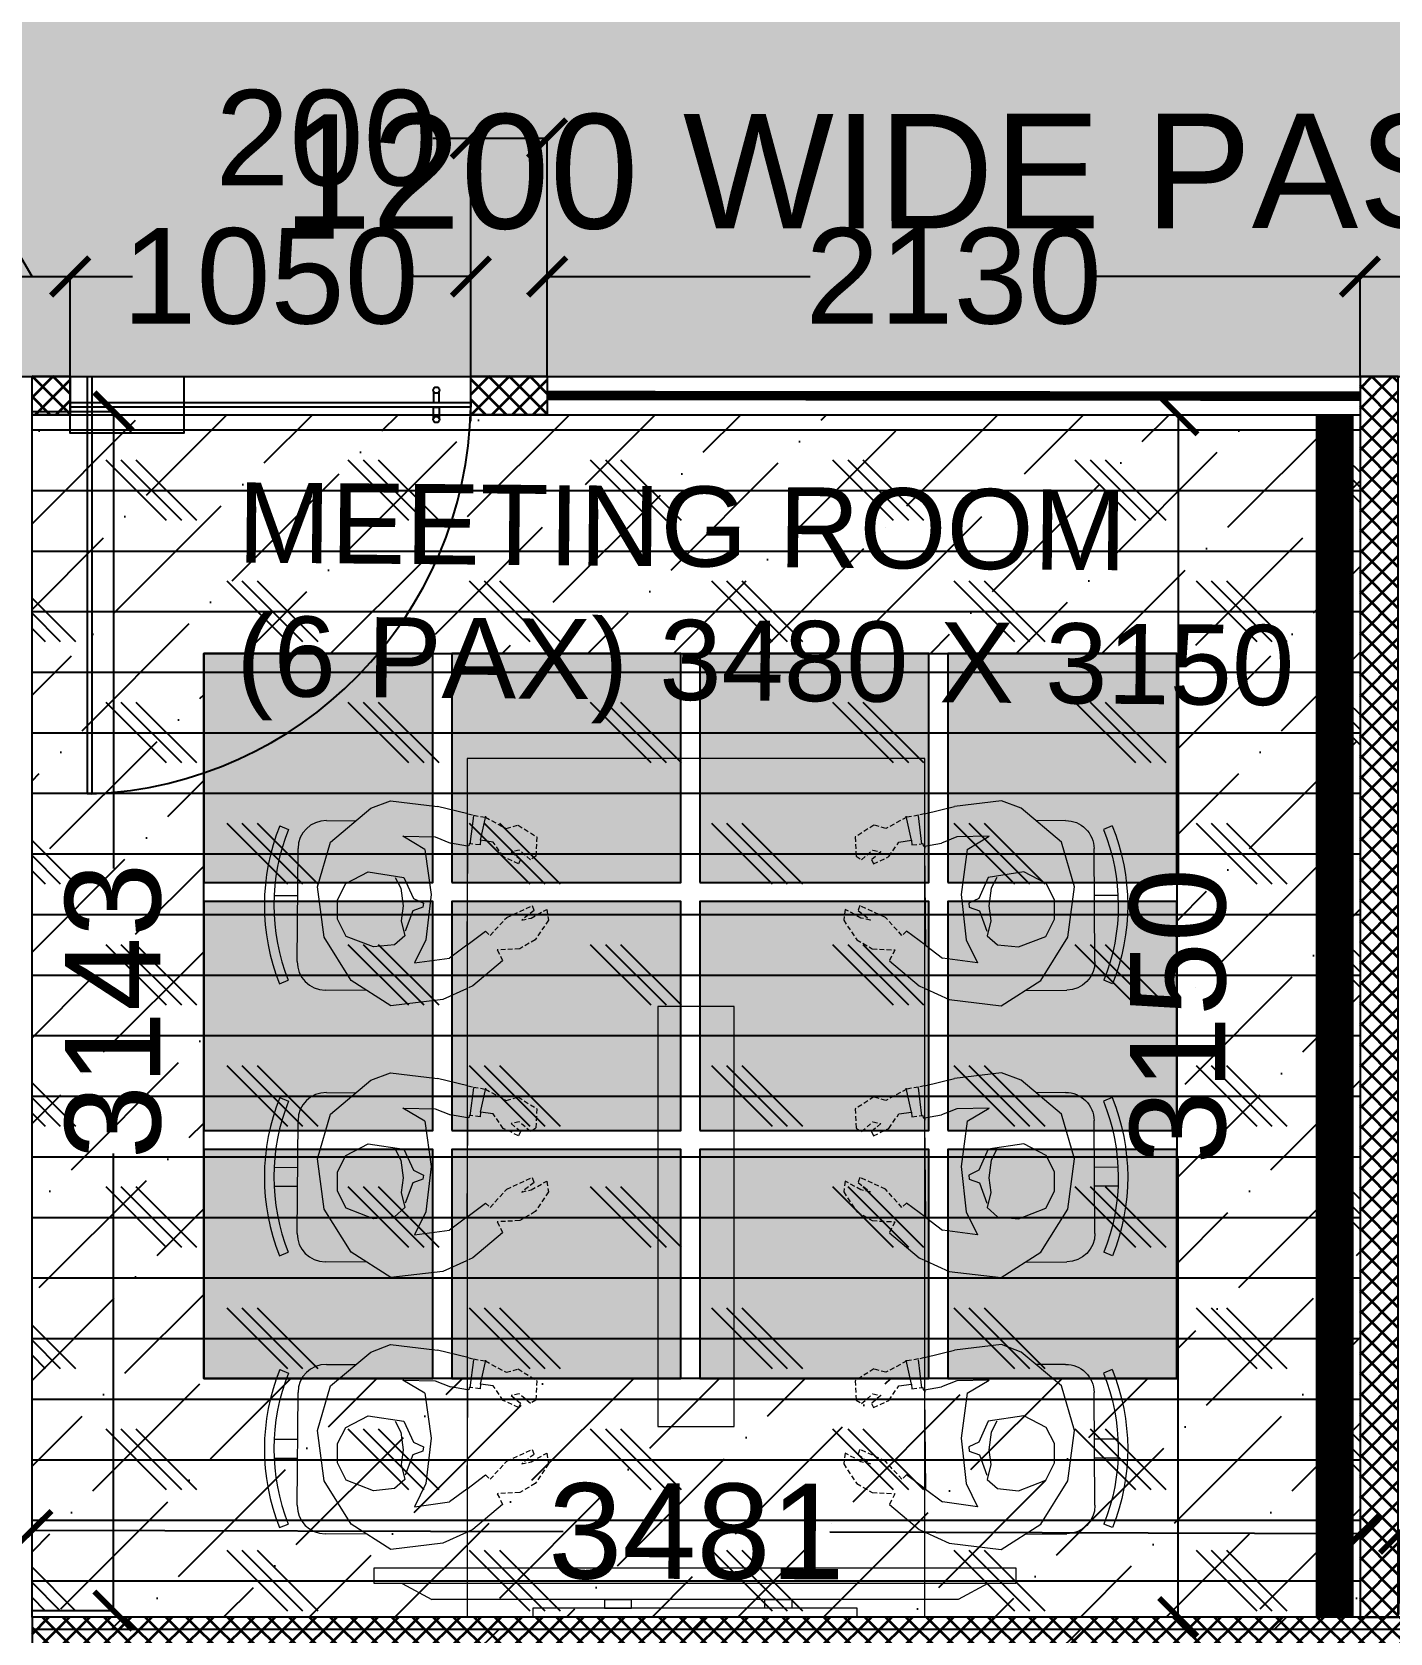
# Model space of a CAD drawing. Header units: millimetres. Extents: x 263321 to 4958806, y 33647 to 987811.
# Drawn here: x 2388132 to 2391690, y 492641 to 496836 of the extents above; entities that cross this region are included whole.
import ezdxf

# ---------------------------------------------------------------- set-up
doc = ezdxf.new("R2010")
doc.units = ezdxf.units.MM
doc.header["$PDMODE"] = 3
doc.linetypes.add('( Hidden )', pattern=[0.375, 0.25, -0.125])
for name, color, linetype, lineweight in [('A-DOOR-FULL', 40, 'Continuous', 18), ('A-FURN-HUMAN', 252, 'Continuous', 9), ('A-FURN-MODULAR-CHAIR', 5, 'Continuous', 5), ('A-FURN-MODULAR-TABLETOP', 250, 'Continuous', 13), ('A-FURN-TABLE-GROMMET', 7, 'Continuous', 9), ('A-GLASS PARTITION', 5, 'Continuous', 18), ('A-GYPSUM PARTITION', 250, 'Continuous', 35), ('TOA- AV', 7, 'Continuous', 9)]:
    doc.layers.add(name, color=color, linetype=linetype, lineweight=lineweight)
for name, color, linetype in [('CEILING TOA', 7, 'Continuous'), ('CH - MAN', 8, 'Continuous'), ('DOOR', 5, 'Continuous'), ('FIN WALL GRAPHIC', 10, 'Continuous'), ('FLOORING TOA', 7, 'Continuous'), ('PARTITION DIM.', 250, 'Continuous'), ('PARTITION GYPSUM', 250, 'Continuous'), ('TEXT', 250, 'Continuous')]:
    doc.layers.add(name, color=color, linetype=linetype)
doc.styles.add('ARIAL', font='arial.ttf')
doc.styles.get("Standard").update_dxf_attribs({"font": 'arial.ttf'})
doc.styles.add('TEXT @ 150', font='arial.ttf', dxfattribs={"height": 225})
doc.dimstyles.new('DIM @ 150', dxfattribs={"dimtxt": 225, "dimasz": 100, "dimexe": 1, "dimexo": 0, "dimgap": 0.5, "dimtad": 0, "dimdec": 0, "dimzin": 0, "dimdsep": 46, "dimtxsty": 'TEXT @ 150', "dimblk": 'ARCHTICK', "dimcen": -2, "dimclrd": 8, "dimclre": 8, "dimclrt": 7, "dimadec": 0, "dimazin": 0, "dimtfac": 1, "dimtdec": 0, "dimtofl": 0, "dimtmove": 0, "dimatfit": 3, "dimldrblk": 'OPEN90', "dimfxl": 1, "dimtolj": 1, "dimtzin": 0, "dimlwd": -1, "dimlwe": -1, "dimarcsym": 0})
pattern_1 = [(45, (13069.08, -8478.743), (-26.94076836, 26.94076836), []), (135, (13069.08, -8478.743), (-26.94076836, -26.94076836), [])]

# ---------------------------------------------------------------- blocks, each defined once
blk = doc.blocks.new('Human Figure')
at = {"layer": 'A-FURN-HUMAN', "lineweight": 5}
for p, q in [((4616.22, 5779.49), (4621.49, 5780.21, 0)), ((4616.22, 5779.49), (4621.49, 5780.21, 0)), ((4621.49, 5780.21, 0), (4626.18, 5778.89, 0)), ((4621.49, 5780.21, 0), (4626.18, 5778.89, 0)), ((4611.71, 5776.63, 0), (4616.22, 5779.49)), ((4611.71, 5776.63, 0), (4616.22, 5779.49)), ((4626.18, 5778.89, 0), (4629.77, 5774.69, 0)), ((4626.18, 5778.89, 0), (4629.77, 5774.69, 0)), ((4609.08, 5772.43, 0), (4611.71, 5776.63, 0)), ((4609.08, 5772.43, 0), (4611.71, 5776.63, 0)), ((4629.77, 5774.69, 0), (4630.56, 5772.63, 0)), ((4629.77, 5774.69, 0), (4630.56, 5772.63, 0)), ((4609.78, 5766.99, 0), (4609.08, 5772.43, 0)), ((4609.78, 5766.99, 0), (4609.08, 5772.43, 0)), ((4630.56, 5772.63, 0), (4630.01, 5767.72, 0)), ((4630.56, 5772.63, 0), (4630.01, 5767.72, 0)), ((4616.02, 5768.83), (4613.59, 5769.99, 0)), ((4613.59, 5769.99, 0), (4614.12, 5766.32, 0)), ((4616.02, 5768.83), (4613.59, 5769.99, 0)), ((4613.59, 5769.99, 0), (4614.12, 5766.32, 0)), ((4626.86, 5771.32, 0), (4626.81, 5767.94)), ((4626.86, 5771.32, 0), (4626.81, 5767.94)), ((4620.77, 5768.32, 0), (4616.02, 5768.83)), ((4620.77, 5768.32, 0), (4616.02, 5768.83)), ((4625.5, 5769.01, 0), (4620.77, 5768.32, 0)), ((4625.5, 5769.01, 0), (4620.77, 5768.32, 0)), ((4610.91, 5764.54), (4609.78, 5766.99, 0)), ((4610.91, 5764.54), (4609.78, 5766.99, 0)), ((4626.81, 5767.94), (4626.19, 5766.32, 0)), ((4626.81, 5767.94), (4626.19, 5766.32, 0)), ((4629.26, 5764.54), (4630.01, 5767.72, 0)), ((4629.26, 5764.54), (4630.01, 5767.72, 0)), ((4615.48, 5764.54), (4614.12, 5766.32, 0)), ((4615.48, 5764.54), (4614.12, 5766.32, 0)), ((4625.89, 5764.54), (4626.19, 5766.32, 0)), ((4625.89, 5764.54), (4626.19, 5766.32, 0)), ((4613.88, 5760.76, 0), (4611.23, 5763.85, 0)), ((4613.88, 5760.76, 0), (4611.23, 5763.85, 0)), ((4615.48, 5764.54), (4616.97, 5762.59)), ((4615.48, 5764.54), (4616.97, 5762.59)), ((4626.5, 5763.17, 0), (4626.01, 5763.22, 0)), ((4626.5, 5763.17, 0), (4626.01, 5763.22, 0)), ((4626.32, 5761.85, 0), (4626.5, 5763.17, 0)), ((4626.32, 5761.85, 0), (4626.5, 5763.17, 0))]:
    blk.add_line(p, q, dxfattribs=at)
at = {"layer": 'A-FURN-HUMAN', "linetype": '( Hidden )', "lineweight": 5, "ltscale": 2}
for p, q in [((4611.23, 5763.85, 0), (4610.91, 5764.54, 0)), ((4611.23, 5763.85, 0), (4610.91, 5764.54, 0)), ((4626.01, 5763.22, 0), (4626.14, 5764.36, 0)), ((4626.01, 5763.22, 0), (4626.14, 5764.36, 0)), ((4629.12, 5763.93, 0), (4628.92, 5762.69, 0)), ((4629.12, 5763.93, 0), (4628.92, 5762.69, 0)), ((4629.26, 5764.54, 0), (4629.12, 5763.93, 0)), ((4629.26, 5764.54, 0), (4629.12, 5763.93, 0)), ((4615.02, 5761.34, 0), (4613.88, 5760.76, 0)), ((4615.02, 5761.34, 0), (4613.88, 5760.76, 0)), ((4615.16, 5758.98, 0), (4615.02, 5761.34, 0)), ((4615.16, 5758.98, 0), (4615.02, 5761.34, 0)), ((4616.97, 5762.59), (4616.53, 5762.09)), ((4616.97, 5762.59), (4616.53, 5762.09)), ((4616.53, 5762.09), (4618.44, 5760.37, 0)), ((4616.53, 5762.09), (4618.44, 5760.37, 0)), ((4624.81, 5760.79, 0), (4626.32, 5761.85, 0)), ((4624.81, 5760.79, 0), (4626.32, 5761.85, 0)), ((4628.92, 5762.69, 0), (4627.75, 5760.5, 0)), ((4628.92, 5762.69, 0), (4627.75, 5760.5, 0)), ((4618.44, 5760.37, 0), (4619.69, 5757.7, 0)), ((4618.44, 5760.37, 0), (4619.69, 5757.7, 0)), ((4624.06, 5759.18, 0), (4624.81, 5760.79, 0)), ((4624.06, 5759.18, 0), (4624.81, 5760.79, 0)), ((4625.32, 5759.95, 0), (4624.51, 5758.96, 0)), ((4625.32, 5759.95, 0), (4624.51, 5758.96, 0)), ((4625.51, 5759.11, 0), (4625.32, 5759.95, 0)), ((4625.51, 5759.11, 0), (4625.32, 5759.95, 0)), ((4627.75, 5760.5, 0), (4628.12, 5759.23, 0)), ((4627.75, 5760.5, 0), (4628.12, 5759.23, 0)), ((4616.12, 5757.36), (4615.16, 5758.98, 0)), ((4616.12, 5757.36), (4615.16, 5758.98, 0)), ((4619.17, 5757.51, 0), (4618.16, 5758.8, 0)), ((4618.16, 5758.8, 0), (4618.39, 5757.81, 0)), ((4619.17, 5757.51, 0), (4618.16, 5758.8, 0)), ((4618.16, 5758.8, 0), (4618.39, 5757.81, 0)), ((4624.51, 5758.96, 0), (4624.06, 5759.18, 0)), ((4624.51, 5758.96, 0), (4624.06, 5759.18, 0)), ((4624.5, 5757.93, 0), (4625.51, 5759.11, 0)), ((4624.5, 5757.93, 0), (4625.51, 5759.11, 0)), ((4628.12, 5759.23, 0), (4626.89, 5757.28, 0)), ((4628.12, 5759.23, 0), (4626.89, 5757.28, 0)), ((4618.19, 5756, 0), (4616.12, 5757.36)), ((4618.19, 5756, 0), (4616.12, 5757.36)), ((4618.39, 5757.81, 0), (4619.31, 5756.18, 0)), ((4618.39, 5757.81, 0), (4619.31, 5756.18, 0)), ((4619.69, 5757.7, 0), (4619.17, 5757.51, 0)), ((4619.69, 5757.7, 0), (4619.17, 5757.51, 0)), ((4624.87, 5757.37, 0), (4624.5, 5757.93, 0)), ((4624.87, 5757.37, 0), (4624.5, 5757.93, 0)), ((4626.89, 5757.28, 0), (4624.87, 5757.37, 0)), ((4626.89, 5757.28, 0), (4624.87, 5757.37, 0)), ((4619.31, 5756.18, 0), (4618.19, 5756, 0)), ((4619.31, 5756.18, 0), (4618.19, 5756, 0))]:
    blk.add_line(p, q, dxfattribs=at)
at = {"layer": 'A-FURN-HUMAN', "linetype": '( Hidden )', "lineweight": 5, "ltscale": 3}
for p, q in [((4625.9, 5764.39, 0), (4625.89, 5764.57, 0)), ((4625.9, 5764.39, 0), (4625.89, 5764.57, 0)), ((4626.14, 5764.36, 0), (4625.9, 5764.39, 0)), ((4626.14, 5764.36, 0), (4625.9, 5764.39, 0))]:
    blk.add_line(p, q, dxfattribs=at)
at = {"layer": 'A-FURN-HUMAN', "lineweight": 5, "elevation": 0}
for points in [[(4622.54, 5772.08), (4621.4, 5771.49), (4619.55, 5771.23), (4618.01, 5771.43), (4616.44, 5771.03), (4615.47, 5772.11), (4615.23, 5774.3), (4616.32, 5777.18), (4618.11, 5778.11), (4620.14, 5778.11), (4621.85, 5777.26), (4623.09, 5774.92), (4622.55, 5771.19), (4620.35, 5770.17), (4619.86, 5769.12), (4619.43, 5769.17), (4619.04, 5770.23), (4616.9, 5771)], [(4622.54, 5772.08), (4621.4, 5771.49), (4619.55, 5771.23), (4618.01, 5771.43), (4616.44, 5771.03), (4615.47, 5772.11), (4615.23, 5774.3), (4616.32, 5777.18), (4618.11, 5778.11), (4620.14, 5778.11), (4621.85, 5777.26), (4623.09, 5774.92), (4622.55, 5771.19), (4620.35, 5770.17), (4619.86, 5769.12), (4619.43, 5769.17), (4619.04, 5770.23), (4616.9, 5771)], [(4625.5, 5769.01), (4626.86, 5771.32)], [(4625.5, 5769.01), (4626.86, 5771.32)], [(4626.09, 5764.27), (4629.04, 5763.91)], [(4626.09, 5764.27), (4629.04, 5763.91)], [(4626.5, 5763.17), (4629.02, 5762.63)], [(4626.5, 5763.17), (4629.02, 5762.63)]]:
    blk.add_lwpolyline(points, dxfattribs=at)
at = {"layer": 'A-FURN-MODULAR-CHAIR', "color": 18, "lineweight": 15, "true_color": 0x000000}
for p, q in [((4613.64, 5782.3, 0), (4625.48, 5782.3, 0)), ((4610.68, 5774.98, 0), (4610.68, 5779.34, 0)), ((4628.44, 5779.34, 0), (4628.44, 5776.24, 0))]:
    blk.add_line(p, q, dxfattribs=at)
at = {"layer": 'A-FURN-MODULAR-CHAIR', "lineweight": 15}
for p, q in [((4613.64, 5782.3, 0), (4625.48, 5782.3, 0)), ((4610.68, 5774.98, 0), (4610.68, 5779.34, 0)), ((4628.44, 5779.34, 0), (4628.44, 5776.24, 0))]:
    blk.add_line(p, q, dxfattribs=at)
at = {"layer": 'A-FURN-MODULAR-CHAIR', "color": 18, "lineweight": 15, "true_color": 0x000000, "elevation": 0}
for points in [[(4611.29, 5784.13), (4611.67, 5783.22)], [(4618.58, 5784.79), (4618.58, 5782.3)], [(4620.56, 5784.79), (4620.56, 5782.3)], [(4627.86, 5784.22), (4627.49, 5783.3)]]:
    blk.add_lwpolyline(points, dxfattribs=at)
at = {"layer": 'A-FURN-MODULAR-CHAIR', "lineweight": 15, "elevation": 0}
for points in [[(4611.29, 5784.13), (4611.67, 5783.22)], [(4618.58, 5784.79), (4618.58, 5782.3)], [(4620.56, 5784.79), (4620.56, 5782.3)], [(4627.86, 5784.22), (4627.49, 5783.3)]]:
    blk.add_lwpolyline(points, dxfattribs=at)
at = {"layer": 'A-FURN-MODULAR-CHAIR', "color": 18, "lineweight": 15, "true_color": 0x000000, "elevation": 0}
blk.add_lwpolyline([(4625.89, 5764.57, -0.034638), (4625.48, 5764.54), (4615.48, 5764.54)], format="xyb", dxfattribs=at)
at = {"layer": 'A-FURN-MODULAR-CHAIR', "lineweight": 15, "elevation": 0}
blk.add_lwpolyline([(4625.89, 5764.57, -0.034638), (4625.48, 5764.54), (4615.48, 5764.54)], format="xyb", dxfattribs=at)
at = {"layer": 'A-FURN-MODULAR-CHAIR', "color": 18, "lineweight": 15, "true_color": 0x000000}
for centre, radius, start, end in [((4619.68, 5763.49, 0), 22.29, 68.458, 112.0994), ((4619.68, 5763.49, 0), 21.3, 68.4839, 112.0994), ((4613.64, 5779.34, 0), 2.96, 90.0001, 180.0001), ((4625.48, 5779.34, 0), 2.96, 0.0001, 90.0001)]:
    blk.add_arc(centre, radius, start, end, dxfattribs=at)
at = {"layer": 'A-FURN-MODULAR-CHAIR', "lineweight": 15}
for centre, radius, start, end in [((4619.68, 5763.49, 0), 22.29, 68.458, 112.0994), ((4619.68, 5763.49, 0), 21.3, 68.4839, 112.0994), ((4613.64, 5779.34, 0), 2.96, 90.0001, 180.0001), ((4625.48, 5779.34, 0), 2.96, 0.0001, 90.0001)]:
    blk.add_arc(centre, radius, start, end, dxfattribs=at)
blk = doc.blocks.new('_ArchTick')
at = {"color": 0, "linetype": 'ByBlock', "const_width": 0.15}
blk.add_lwpolyline([(-0.5, -0.5), (0.5, 0.5)], dxfattribs=at)
blk = doc.blocks.new('*D594')
at = {"layer": 'Defpoints', "color": 0, "transparency": 16777216}
for p in [(2391713.8, 492900.4), (2391713.2, 492689.2), (2394311.6, 492682)]:
    blk.add_point(p, dxfattribs=at)
at = {"layer": 'PARTITION DIM.', "color": 8, "transparency": 16777216}
for p, q in [((2391713.2, 492689.2), (2391713.8, 492901.4)), ((2391713.8, 492900.4), (2392636.8, 492897.8)), ((2394312.2, 492893.2), (2393389.2, 492895.7)), ((2394311.6, 492682), (2394312.2, 492894.2))]:
    blk.add_line(p, q, dxfattribs=at)
at = {"layer": 'PARTITION DIM.', "color": 8, "transparency": 16777216, "xscale": 100, "yscale": 100, "zscale": 100}
for p, rotation in [((2391713.8, 492900.4), 179.8412100249086), ((2394312.2, 492893.2), 359.8412100249087)]:
    blk.add_blockref('_ArchTick', p, dxfattribs=dict(at, rotation=rotation))
at = {"layer": 'PARTITION DIM.', "color": 7, "transparency": 16777216, "insert": (2393013, 492896.8), "char_height": 250, "attachment_point": 5, "rotation": 359.8412}
blk.add_mtext('\\A1;2598', dxfattribs=at)
blk = doc.blocks.new('_Open90')
at = {"color": 0, "linetype": 'ByBlock'}
for p, q in [((-0.5, 0.5), (0, 0)), ((0, 0), (-1, 0)), ((0, 0), (-0.5, -0.5))]:
    blk.add_line(p, q, dxfattribs=at)
blk = doc.blocks.new('*D595')
at = {"layer": 'Defpoints', "color": 0, "transparency": 16777216}
for p in [(2388132.3, 492910.3), (2388131.6, 492683.9), (2391612.7, 492702.6)]:
    blk.add_point(p, dxfattribs=at)
at = {"layer": 'PARTITION DIM.', "color": 8, "transparency": 16777216}
for p, q in [((2388131.6, 492683.9), (2388132.3, 492911.3)), ((2388132.3, 492910.3), (2389523.2, 492906.4)), ((2391613.2, 492900.6), (2390222.3, 492904.5)), ((2391612.7, 492702.6), (2391613.2, 492901.6))]:
    blk.add_line(p, q, dxfattribs=at)
at = {"layer": 'PARTITION DIM.', "color": 8, "transparency": 16777216, "xscale": 100, "yscale": 100, "zscale": 100}
for p, rotation in [((2388132.3, 492910.3), 179.8412100249086), ((2391613.2, 492900.6), 359.8412100249087)]:
    blk.add_blockref('_ArchTick', p, dxfattribs=dict(at, rotation=rotation))
at = {"layer": 'PARTITION DIM.', "color": 7, "transparency": 16777216, "insert": (2389872.7, 492905.5), "char_height": 250, "attachment_point": 5, "rotation": 359.8412}
blk.add_mtext('\\A1;3481', dxfattribs=at)
blk = doc.blocks.new('*D599')
at = {"layer": 'Defpoints', "color": 0, "transparency": 16777216}
for p in [(2388131.7, 495841.7), (2388345, 495841.7), (2388131.7, 492699.1)]:
    blk.add_point(p, dxfattribs=at)
at = {"layer": 'PARTITION DIM.', "color": 8, "transparency": 16777216}
for p, q in [((2388131.7, 495841.7), (2388346, 495841.7)), ((2388345, 495841.7), (2388345, 494644.1)), ((2388345, 492699.1), (2388345, 493896.7)), ((2388131.7, 492699.1), (2388346, 492699.1))]:
    blk.add_line(p, q, dxfattribs=at)
at = {"layer": 'PARTITION DIM.', "color": 8, "transparency": 16777216, "xscale": 100, "yscale": 100, "zscale": 100}
for p, rotation in [((2388345, 495841.7), 90), ((2388345, 492699.1), 270)]:
    blk.add_blockref('_ArchTick', p, dxfattribs=dict(at, rotation=rotation))
at = {"layer": 'PARTITION DIM.', "color": 7, "transparency": 16777216, "insert": (2388345, 494270.4), "char_height": 250, "attachment_point": 5, "rotation": 90}
blk.add_mtext('\\A1;3143', dxfattribs=at)
blk = doc.blocks.new('*D622')
at = {"layer": 'Defpoints', "color": 0, "transparency": 16777216}
for p in [(2388231.6, 496195.3), (2388031.6, 495933.1), (2388231.6, 495933.1, 0)]:
    blk.add_point(p, dxfattribs=at)
at = {"layer": 'PARTITION DIM.', "color": 8, "transparency": 16777216}
for p, q in [((2387904.2, 496584.8), (2387903.2, 496584.8)), ((2388131.6, 496195.3), (2387904.2, 496584.8)), ((2388031.6, 495933.1), (2388031.6, 496196.3)), ((2388031.6, 496195.3), (2388231.6, 496195.3)), ((2388231.6, 495933.1), (2388231.6, 496196.3))]:
    blk.add_line(p, q, dxfattribs=at)
at = {"layer": 'PARTITION DIM.', "color": 8, "transparency": 16777216, "xscale": 100, "yscale": 100, "zscale": 100, "rotation": 180}
blk.add_blockref('_ArchTick', (2388031.6, 496195.3), dxfattribs=at)
at = {"layer": 'PARTITION DIM.', "color": 8, "transparency": 16777216, "xscale": 100, "yscale": 100, "zscale": 100}
blk.add_blockref('_ArchTick', (2388231.6, 496195.3), dxfattribs=at)
at = {"layer": 'PARTITION DIM.', "color": 7, "transparency": 16777216, "insert": (2387624.8, 496584.8), "char_height": 250, "attachment_point": 5}
blk.add_mtext('\\A1;200', dxfattribs=at)
blk = doc.blocks.new('*D623')
at = {"layer": 'Defpoints', "color": 0, "transparency": 16777216}
for p in [(2389281.6, 496195.3), (2388231.6, 495933.1), (2389281.6, 495933.1)]:
    blk.add_point(p, dxfattribs=at)
at = {"layer": 'PARTITION DIM.', "color": 8, "transparency": 16777216}
for p, q in [((2388231.6, 495933.1), (2388231.6, 496196.3)), ((2388231.6, 496195.3), (2388395, 496195.3)), ((2389281.6, 496195.3), (2389118.2, 496195.3)), ((2389281.6, 495933.1), (2389281.6, 496196.3))]:
    blk.add_line(p, q, dxfattribs=at)
at = {"layer": 'PARTITION DIM.', "color": 8, "transparency": 16777216, "xscale": 100, "yscale": 100, "zscale": 100, "rotation": 180}
blk.add_blockref('_ArchTick', (2388231.6, 496195.3), dxfattribs=at)
at = {"layer": 'PARTITION DIM.', "color": 8, "transparency": 16777216, "xscale": 100, "yscale": 100, "zscale": 100}
blk.add_blockref('_ArchTick', (2389281.6, 496195.3), dxfattribs=at)
at = {"layer": 'PARTITION DIM.', "color": 7, "transparency": 16777216, "insert": (2388756.6, 496195.3), "char_height": 250, "attachment_point": 5}
blk.add_mtext('\\A1;1050', dxfattribs=at)
blk = doc.blocks.new('*D624')
at = {"layer": 'Defpoints', "color": 0, "transparency": 16777216}
for p in [(2391611.6, 496195.3), (2389481.6, 495933.9), (2391611.6, 495933.1)]:
    blk.add_point(p, dxfattribs=at)
at = {"layer": 'PARTITION DIM.', "color": 8, "transparency": 16777216}
for p, q in [((2389481.6, 495933.9), (2389481.6, 496196.3)), ((2389481.6, 496195.3), (2390171.1, 496195.3)), ((2391611.6, 496195.3), (2390922.1, 496195.3)), ((2391611.6, 495933.1), (2391611.6, 496196.3))]:
    blk.add_line(p, q, dxfattribs=at)
at = {"layer": 'PARTITION DIM.', "color": 8, "transparency": 16777216, "xscale": 100, "yscale": 100, "zscale": 100, "rotation": 180}
blk.add_blockref('_ArchTick', (2389481.6, 496195.3), dxfattribs=at)
at = {"layer": 'PARTITION DIM.', "color": 8, "transparency": 16777216, "xscale": 100, "yscale": 100, "zscale": 100}
blk.add_blockref('_ArchTick', (2391611.6, 496195.3), dxfattribs=at)
at = {"layer": 'PARTITION DIM.', "color": 7, "transparency": 16777216, "insert": (2390546.6, 496195.3), "char_height": 250, "attachment_point": 5}
blk.add_mtext('\\A1;2130', dxfattribs=at)
blk = doc.blocks.new('*D625')
at = {"layer": 'Defpoints', "color": 0, "transparency": 16777216}
for p in [(2394411.6, 496195.3), (2391611.6, 495933.1), (2394411.6, 495933.1)]:
    blk.add_point(p, dxfattribs=at)
at = {"layer": 'PARTITION DIM.', "color": 8, "transparency": 16777216}
for p, q in [((2391611.6, 495933.1), (2391611.6, 496196.3)), ((2391611.6, 496195.3), (2392636.1, 496195.3)), ((2394411.6, 496195.3), (2393387.1, 496195.3)), ((2394411.6, 495933.1), (2394411.6, 496196.3))]:
    blk.add_line(p, q, dxfattribs=at)
at = {"layer": 'PARTITION DIM.', "color": 8, "transparency": 16777216, "xscale": 100, "yscale": 100, "zscale": 100, "rotation": 180}
blk.add_blockref('_ArchTick', (2391611.6, 496195.3), dxfattribs=at)
at = {"layer": 'PARTITION DIM.', "color": 8, "transparency": 16777216, "xscale": 100, "yscale": 100, "zscale": 100}
blk.add_blockref('_ArchTick', (2394411.6, 496195.3), dxfattribs=at)
at = {"layer": 'PARTITION DIM.', "color": 7, "transparency": 16777216, "insert": (2393011.6, 496195.3), "char_height": 250, "attachment_point": 5}
blk.add_mtext('\\A1;2800', dxfattribs=at)
blk = doc.blocks.new('door-3f-01')
at = {"layer": 'A-GLASS PARTITION', "color": 5}
blk.add_line((-36, 0), (-36, 4), dxfattribs=at)
at = {"layer": 'DOOR', "elevation": 0}
blk.add_lwpolyline([(-1.95, 37.5), (-1.55, 37.5), (-1.55, 0), (-1.95, 0)], close=True, dxfattribs=at)
at = {"layer": 'DOOR', "color": 252, "true_color": 0x939598}
blk.add_lwpolyline([(0, 0), (-10.2, 0), (-10.2, 5.08), (0, 5.08), (0, 0)], dxfattribs=at)
at = {"layer": 'DOOR'}
for points in [[(-32.64, 3.74), (-32.64, 2.74), (-33.14, 2.74), (-33.14, 3.74)], [(-32.64, 1.34), (-32.64, 2.34), (-33.14, 2.34), (-33.14, 1.34)]]:
    blk.add_lwpolyline(points, dxfattribs=at)
blk.add_lwpolyline([(-36, 2.34), (-36, 2.74), (0, 2.74), (0, 2.34)], close=True, dxfattribs=at)
for centre in [(-32.89, 3.86), (-32.89, 1.22)]:
    blk.add_circle(centre, 0.278, dxfattribs=at)
at = {"layer": 'DOOR', "color": 252, "true_color": 0x939598}
blk.add_arc((-0.52, 2.04, 0), 35.48, 92.2973, 178.8766, dxfattribs=at)
blk = doc.blocks.new('*D683')
at = {"layer": 'Defpoints', "color": 0, "transparency": 16777216}
for p in [(2391135.5, 495831.8), (2391545.4, 495831.8), (2391545.4, 492682)]:
    blk.add_point(p, dxfattribs=at)
at = {"layer": 'PARTITION DIM.', "color": 8, "transparency": 16777216}
for p, q in [((2391545.4, 495831.8), (2391134.5, 495831.8)), ((2391135.5, 495831.8), (2391135.5, 494630.2)), ((2391135.5, 492682), (2391135.5, 493883.6)), ((2391545.4, 492682), (2391134.5, 492682))]:
    blk.add_line(p, q, dxfattribs=at)
at = {"layer": 'PARTITION DIM.', "color": 8, "transparency": 16777216, "xscale": 100, "yscale": 100, "zscale": 100}
for p, rotation in [((2391135.5, 495831.8), 90), ((2391135.5, 492682), 270)]:
    blk.add_blockref('_ArchTick', p, dxfattribs=dict(at, rotation=rotation))
at = {"layer": 'PARTITION DIM.', "color": 7, "transparency": 16777216, "insert": (2391135.5, 494256.9), "char_height": 250, "attachment_point": 5, "rotation": 90}
blk.add_mtext('\\A1;3150', dxfattribs=at)
blk = doc.blocks.new('*D714')
at = {"layer": 'Defpoints', "color": 0, "transparency": 16777216}
for p in [(2389281.6, 496557.3), (2389281.6, 495933.9), (2389481.6, 495933.9)]:
    blk.add_point(p, dxfattribs=at)
at = {"layer": 'PARTITION DIM.', "color": 8, "transparency": 16777216}
for p, q in [((2389281.6, 496557.3), (2389181.6, 496557.3)), ((2389281.6, 495933.9), (2389281.6, 496558.3)), ((2389481.6, 496557.3), (2389281.6, 496557.3)), ((2389481.6, 495933.9), (2389481.6, 496558.3))]:
    blk.add_line(p, q, dxfattribs=at)
at = {"layer": 'PARTITION DIM.', "color": 8, "transparency": 16777216, "xscale": 100, "yscale": 100, "zscale": 100, "rotation": 180}
blk.add_blockref('_ArchTick', (2389281.6, 496557.3), dxfattribs=at)
at = {"layer": 'PARTITION DIM.', "color": 8, "transparency": 16777216, "xscale": 100, "yscale": 100, "zscale": 100}
blk.add_blockref('_ArchTick', (2389481.6, 496557.3), dxfattribs=at)
at = {"layer": 'PARTITION DIM.', "color": 7, "transparency": 16777216, "insert": (2388903.3, 496557.3), "char_height": 250, "attachment_point": 5}
blk.add_mtext('\\A1;200', dxfattribs=at)
blk = doc.blocks.new('A$C60412B90')
at = {"layer": 'TOA- AV', "color": 30, "true_color": 0xf8991e}
blk.add_line((256.5, 111), (986.5, 111), dxfattribs=at)
at = {"layer": 'TOA- AV', "color": 6}
for p, q in [((-37.2, 55.5), (29.9, 91)), ((1280.2, 55.5), (1213.1, 91)), ((-100, 55.5), (1343, 55.5))]:
    blk.add_line(p, q, dxfattribs=at)
at = {"layer": 'TOA- AV', "color": 30, "true_color": 0xf8991e}
for points in [[(986.5, 111), (986.5, 131), (256.5, 131), (256.5, 111)], [(403.4, 91), (464.2, 91)], [(825.1, 91), (764.2, 91)]]:
    blk.add_lwpolyline(points, dxfattribs=at)
for points in [[(403.4, 111), (464.2, 111), (464.2, 91), (403.4, 91)], [(825.1, 111), (764.2, 111), (764.2, 91), (825.1, 91)]]:
    blk.add_lwpolyline(points, close=True, dxfattribs=at)
at = {"layer": 'TOA- AV', "color": 6}
for points in [[(29.9, 91), (1213.1, 91)], [(1343, 55.5), (1343, 20), (-100, 20), (-100, 55.5)]]:
    blk.add_lwpolyline(points, dxfattribs=at)

msp = doc.modelspace()

# ---------------------------------------------------------------- hatches: boundary and pattern name
at = {"layer": 'A-GYPSUM PARTITION', "true_color": 0x636466}
h = msp.add_hatch(dxfattribs=at)
h.set_pattern_fill('ANSI37', color=251, scale=12)
h.set_pattern_definition([(45, (16348.227, -8478.744), (-26.94076836, 26.94076836), []), (135, (16348.227, -8478.744), (-26.94076836, -26.94076836), [])])
h.paths.add_polyline_path([(2388131.6, 495933.9), (2388231.6, 495933.9), (2388231.6, 495833.1), (2388131.6, 495833.1)])
h = msp.add_hatch(dxfattribs=at)
h.set_pattern_fill('ANSI37', color=251, scale=12)
h.set_pattern_definition([(45, (17598.217, -8478.743), (-26.94076836, 26.94076836), []), (135, (17598.217, -8478.743), (-26.94076836, -26.94076836), [])])
h.paths.add_polyline_path([(2389281.6, 495933.9), (2389481.6, 495933.9), (2389481.6, 495833.1), (2389281.6, 495833.1)])
h = msp.add_hatch(dxfattribs=at)
h.set_pattern_fill('ANSI37', color=251, scale=12)
h.set_pattern_definition(pattern_1)
h.paths.add_polyline_path([(2391711.6, 495933.1), (2391611.6, 495933.1), (2391611.6, 492682), (2391711.6, 492682)])
h = msp.add_hatch(dxfattribs=at)
h.set_pattern_fill('ANSI37', color=251, scale=12)
h.set_pattern_definition(pattern_1)
h.paths.add_polyline_path([(2394411.6, 492682), (2388131.6, 492682), (2388131.6, 492582), (2394411.6, 492582)])
at = {"layer": 'CEILING TOA', "true_color": 0x939598}
h = msp.add_hatch(dxfattribs=at)
h.set_pattern_fill('ANSI36', color=252, scale=50)
h.set_pattern_definition([(45, (13069.08, -8478.74), (84.189901, 308.696304), [396.875, -79.375, 0, -79.375])])
h.paths.add_polyline_path([(2388581.6, 495207.5), (2391131.6, 495207.5), (2391131.6, 493307.5), (2388581.6, 493307.5)], flags=16)
h.paths.add_polyline_path([(2391611.6, 492682), (2388131.6, 492682), (2388131.6, 495833.1), (2391611.6, 495833.1)])
h = msp.add_hatch(dxfattribs=at)
h.set_pattern_fill('DOTS', color=252, scale=20)
h.set_pattern_definition([(0, (13069.078, -8478.743), (15.875, 31.75), [0, -31.75])])
h.paths.add_polyline_path([(2390531.6, 493307.5), (2391131.6, 493307.5), (2391131.6, 493907.5), (2390531.6, 493907.5)])
h.paths.add_polyline_path([(2390531.6, 493957.5), (2391131.6, 493957.5), (2391131.6, 494557.5), (2390531.6, 494557.5)])
h.paths.add_polyline_path([(2390531.6, 494607.5), (2391131.6, 494607.5), (2391131.6, 495207.5), (2390531.6, 495207.5)])
h.paths.add_polyline_path([(2389881.6, 493307.5), (2390481.6, 493307.5), (2390481.6, 493907.5), (2389881.6, 493907.5)])
h.paths.add_polyline_path([(2389881.6, 493957.5), (2390481.6, 493957.5), (2390481.6, 494557.5), (2389881.6, 494557.5)])
h.paths.add_polyline_path([(2389881.6, 494607.5), (2390481.6, 494607.5), (2390481.6, 495207.5), (2389881.6, 495207.5)])
h.paths.add_polyline_path([(2388581.6, 493307.5), (2389181.6, 493307.5), (2389181.6, 493907.5), (2388581.6, 493907.5)])
h.paths.add_polyline_path([(2389231.6, 493307.5), (2389831.6, 493307.5), (2389831.6, 493907.5), (2389231.6, 493907.5)])
h.paths.add_polyline_path([(2388581.6, 493957.5), (2389181.6, 493957.5), (2389181.6, 494557.5), (2388581.6, 494557.5)])
h.paths.add_polyline_path([(2389231.6, 493957.5), (2389831.6, 493957.5), (2389831.6, 494557.5), (2389231.6, 494557.5)])
h.paths.add_polyline_path([(2388581.6, 494607.5), (2389181.6, 494607.5), (2389181.6, 495207.5), (2388581.6, 495207.5)])
h.paths.add_polyline_path([(2389231.6, 494607.5), (2389831.6, 494607.5), (2389831.6, 495207.5), (2389231.6, 495207.5)])
at = {"layer": 'FLOORING TOA', "true_color": 0xc7c8ca}
h = msp.add_hatch(dxfattribs=at)
h.set_pattern_fill('EARTH', color=9, scale=120)
edge = h.paths.add_edge_path()
edge.add_line((2399150.3, 470683.1), (2406751.6, 470683.1))
edge.add_line((2406751.6, 470683.1), (2406751.6, 489283.1))
edge.add_line((2406751.6, 489283.1), (2406777, 491421.9))
edge.add_line((2406777, 491421.9), (2410711.6, 491383.1))
edge.add_line((2410711.6, 491383.1), (2410711.6, 490662.8))
edge.add_line((2410711.6, 490662.8), (2412251.6, 490662.8))
edge.add_line((2412251.6, 490662.8), (2412251.6, 491383.1))
edge.add_line((2412251.6, 491383.1), (2413501.6, 491383.1))
edge.add_line((2413501.6, 491383.1), (2413501.6, 490641.9))
edge.add_line((2413501.6, 490641.9), (2414541.6, 490641.9))
edge.add_line((2414541.6, 490641.9), (2414541.6, 491383.1))
edge.add_line((2414541.6, 491383.1), (2419059.8, 491383.1))
edge.add_line((2419059.8, 491383.1), (2419290.9, 492883.1))
edge.add_line((2419290.9, 492883.1), (2413191.6, 492883.1))
edge.add_line((2413191.6, 492883.1), (2413191.6, 495458.2))
edge.add_line((2413191.6, 495458.2), (2416206.2, 495458.2))
edge.add_line((2416206.2, 495458.2), (2416206.2, 496558.2))
edge.add_line((2416206.2, 496558.2), (2413191.6, 496558.2))
edge.add_line((2413191.6, 496558.2), (2413191.6, 498963.1))
edge.add_line((2413191.6, 498963.1), (2411651.6, 498963.1))
edge.add_line((2411651.6, 498963.1), (2411651.6, 492883.1))
edge.add_line((2411651.6, 492883.1), (2404451.6, 492883.1))
edge.add_line((2404451.6, 492883.1), (2404452.6, 502283.1))
edge.add_line((2404452.6, 502283.1), (2402951.6, 502283.1))
edge.add_line((2402951.6, 502283.1), (2402951.4, 497183.5))
edge.add_line((2402951.4, 497183.5), (2402951.6, 497133.1))
edge.add_line((2402951.6, 497133.1), (2399951.6, 497133.1))
edge.add_line((2399951.6, 497133.1), (2399951.6, 505326.9))
edge.add_arc((2397396.4, -38564.5), 543897.4, 89.730828, 95.307778)
edge.add_line((2347082.8, 503000.8), (2347082.9, 472483.1))
edge.add_line((2347082.9, 472483.1), (2343851.6, 472483.1))
edge.add_line((2343851.6, 472483.1), (2343851.6, 458383.2))
edge.add_line((2343851.6, 458383.2), (2354252.4, 458383.2))
edge.add_line((2354252.4, 458383.2), (2354252.7, 455753.4))
edge.add_arc((2374151.3, 141679.3), 314703.8, 88.069715, 93.625218, ccw=False)
edge.add_line((2384751.6, 456204.5), (2384751.6, 459200.3))
edge.add_line((2384751.6, 459200.3), (2394751.8, 459200.3))
edge.add_line((2394751.8, 459200.3), (2394749.6, 457484.3))
edge.add_line((2394749.6, 457484.3), (2395751.6, 457483.1))
edge.add_line((2395751.6, 457483.1), (2395751.6, 458383.1))
edge.add_line((2395751.6, 458383.1), (2396651.6, 458383.1))
edge.add_line((2396651.6, 458383.1), (2396651.6, 459197.4))
edge.add_line((2396651.6, 459197.4), (2399811.2, 459198))
edge.add_line((2399811.2, 459198), (2399811.2, 460833.1))
edge.add_line((2399811.2, 460833.1), (2398551.6, 460833.1))
edge.add_line((2398551.6, 460833.1), (2398551.6, 466883.1))
edge.add_line((2398551.6, 466883.1), (2403551.7, 466883.1))
edge.add_line((2403551.7, 466883.1), (2403551.7, 465533.1))
edge.add_line((2403551.7, 465533.1), (2407851.7, 465533.1))
edge.add_line((2407851.7, 465533.1), (2407851.7, 460783.1))
edge.add_line((2407851.7, 460783.1), (2409491.6, 460783.1))
edge.add_line((2409491.6, 460783.1), (2409496.3, 466883.1))
edge.add_line((2409496.3, 466883.1), (2415285.8, 466883.1))
edge.add_line((2415285.8, 466883.1), (2415516.9, 468383.1))
edge.add_line((2415516.9, 468383.1), (2399151.6, 468383.1))
edge.add_arc((2399151.6, 468983.1), 600, 180.0002, 269.9977, ccw=False)
edge.add_line((2398551.6, 468983.1), (2398551.6, 470083.1))
edge.add_arc((2399151.6, 470083.1), 600, 90.125, 179.9999, ccw=False)
edge = h.paths.add_edge_path(flags=16)
edge.add_line((2350804.3, 495933.1), (2349254.3, 495933.1))
edge.add_arc((2349254.3, 495533.1), 400, 90.0003, 179.7889)
edge.add_line((2348854.3, 495534.5), (2348854.3, 492844.4))
edge.add_line((2348854.3, 492844.4), (2350804.3, 492844.4))
edge.add_line((2350804.3, 492844.4), (2350804.3, 495933.1))
h.paths.add_polyline_path([(2380451.6, 495933.1), (2394411.6, 495933.1), (2394411.6, 489283.1), (2388129.7, 489289.9), (2388129.7, 487283.1), (2379984.7, 487283), (2379984.7, 489283.1), (2380551.6, 489283.1)], flags=16)
edge = h.paths.add_edge_path(flags=16)
edge.add_line((2404951.6, 487283.1), (2348951.6, 487283.1))
edge.add_arc((2348951.6, 486983.1), 300, 90, 179.997)
edge.add_line((2348651.6, 486983.1), (2348650.9, 472483.1))
edge.add_line((2348650.9, 472483.1), (2404951.6, 472483.1))
edge.add_line((2404951.6, 472483.1), (2404951.6, 487283.1))
h.paths.add_polyline_path([(2396751.6, 460833.1), (2396751.6, 464283.1)], flags=16)
at = {"layer": 'FLOORING TOA', "true_color": 0x136734}
h = msp.add_hatch(dxfattribs=at)
h.set_pattern_fill('CORK', color=116, scale=50)
h.set_pattern_definition([(0, (90021.14, 24146.98), (0, 158.75), []), (135, (90100.5, 24067.6), (-317.50014, -317.50014), [224.5065, -224.5065]), (135, (90140.2, 24067.6), (-317.50014, -317.50014), [224.5065, -224.5065]), (135, (90179.9, 24067.6), (-317.50014, -317.50014), [224.5065, -224.5065])])
h.paths.add_polyline_path([(2391611.6, 492682), (2388131.6, 492682), (2388131.6, 495833.1), (2391611.6, 495833.1)])
at = {"layer": 'FLOORING TOA', "true_color": 0xc7c8ca}
h = msp.add_hatch(dxfattribs=at)
h.set_pattern_fill('DOLMIT', color=9, scale=20)
h.set_pattern_definition([(0, (90021.14, 24146.98), (0, 127), []), (45, (90021.14, 24146.98), (-253.999827, 253.999827), [179.60512, -359.210245])])
h.paths.add_polyline_path([(2394411.6, 492682), (2388131.6, 492682), (2388131.6, 492582), (2394411.6, 492582)])

# ---------------------------------------------------------------- linework, layer by layer
at = {"layer": 'A-FURN-TABLE-GROMMET', "elevation": 0}
msp.add_lwpolyline([(2390471.6, 492682), (2390471.6, 494932), (2389271.6, 494932), (2389271.6, 492682)], dxfattribs=at)
msp.add_lwpolyline([(2389771.6, 494282), (2389771.6, 493182), (2389971.6, 493182), (2389971.6, 494282)], close=True, dxfattribs=at)
at = {"layer": 'A-GLASS PARTITION', "linetype": 'ByBlock', "ltscale": 5}
for p, q in [((2388231.6, 495933.1), (2388131.6, 495933.1)), ((2388131.6, 495933.1), (2388231.6, 495933.1)), ((2388231.6, 495933.1), (2388231.6, 495833.1)), ((2388231.6, 495933.1), (2388231.6, 495833.1)), ((2389281, 495833.1, 0.1), (2389281, 495933.1, 0)), ((2389281.6, 495933.1), (2389281.6, 495831.8)), ((2391611.6, 495933.1), (2389281.6, 495933.1)), ((2388231.6, 495833.1), (2388131.6, 495833.1)), ((2388131.6, 495833.1), (2388231.6, 495833.1)), ((2391611.6, 495831.8), (2389281.6, 495831.8))]:
    msp.add_line(p, q, dxfattribs=at)
at = {"layer": 'A-GLASS PARTITION', "linetype": 'ByBlock', "ltscale": 5, "const_width": 25, "elevation": 0}
for points in [[(2389281.6, 495882.7), (2389281, 495882.7)], [(2391611.6, 495881.7), (2389481.6, 495883.5)]]:
    msp.add_lwpolyline(points, dxfattribs=at)
at = {"layer": 'CEILING TOA', "elevation": 0}
for points in [[(2380451.6, 495933.1), (2394411.6, 495933.1), (2394411.6, 489283.1), (2394411.6, 489289.9), (2394411.6, 487283.1), (2380453, 487283.1), (2380451.6, 489287.4)], [(2391611.6, 492682), (2388131.6, 492682), (2388131.6, 495833.1), (2391611.6, 495833.1)], [(2388581.6, 494607.5), (2389181.6, 494607.5), (2389181.6, 495207.5), (2388581.6, 495207.5)], [(2388581.6, 495207.5), (2391131.6, 495207.5), (2391131.6, 493307.5), (2388581.6, 493307.5)], [(2389231.6, 494607.5), (2389831.6, 494607.5), (2389831.6, 495207.5), (2389231.6, 495207.5)], [(2389881.6, 494607.5), (2390481.6, 494607.5), (2390481.6, 495207.5), (2389881.6, 495207.5)], [(2390531.6, 494607.5), (2391131.6, 494607.5), (2391131.6, 495207.5), (2390531.6, 495207.5)], [(2388581.6, 493957.5), (2389181.6, 493957.5), (2389181.6, 494557.5), (2388581.6, 494557.5)], [(2389231.6, 493957.5), (2389831.6, 493957.5), (2389831.6, 494557.5), (2389231.6, 494557.5)], [(2389881.6, 493957.5), (2390481.6, 493957.5), (2390481.6, 494557.5), (2389881.6, 494557.5)], [(2390531.6, 493957.5), (2391131.6, 493957.5), (2391131.6, 494557.5), (2390531.6, 494557.5)], [(2388581.6, 493307.5), (2389181.6, 493307.5), (2389181.6, 493907.5), (2388581.6, 493907.5)], [(2389231.6, 493307.5), (2389831.6, 493307.5), (2389831.6, 493907.5), (2389231.6, 493907.5)], [(2389881.6, 493307.5), (2390481.6, 493307.5), (2390481.6, 493907.5), (2389881.6, 493907.5)], [(2390531.6, 493307.5), (2391131.6, 493307.5), (2391131.6, 493907.5), (2390531.6, 493907.5)]]:
    msp.add_lwpolyline(points, close=True, dxfattribs=at)
at = {"layer": 'CH - MAN', "color": 18, "true_color": 0x000000}
msp.add_lwpolyline([(2380451.6, 495933.1), (2394411.6, 495933.1), (2394411.6, 489283.1), (2388129.7, 489289.1), (2388129.7, 487282.2), (2379984.7, 487283), (2379984.7, 489283.1), (2380451.6, 489287.4)], close=True, dxfattribs=at)
at = {"layer": 'FIN WALL GRAPHIC', "color": 80, "const_width": 100, "elevation": 0}
for points in [[(2391545.4, 495831.8), (2391545.4, 492682)], [(2391711.6, 492767.6), (2394311.6, 492767.6)]]:
    msp.add_lwpolyline(points, dxfattribs=at)
at = {"layer": 'FLOORING TOA'}
msp.add_lwpolyline([(2380451.6, 495933.1), (2394411.6, 495933.1), (2394411.6, 489283.1), (2388129.7, 489289.9), (2388129.7, 487283.1), (2379984.7, 487283), (2379984.7, 489283.1), (2380551.6, 489283.1)], close=True, dxfattribs=at)
at = {"layer": 'PARTITION GYPSUM', "color": 30, "elevation": 0}
for points in [[(2388131.6, 495933.9), (2388231.6, 495933.9), (2388231.6, 495833.1), (2388131.6, 495833.1)], [(2389281.6, 495933.9), (2389481.6, 495933.9), (2389481.6, 495833.1), (2389281.6, 495833.1)], [(2391711.6, 495933.1), (2391611.6, 495933.1), (2391611.6, 492682), (2391711.6, 492682)], [(2394411.6, 492682), (2388131.6, 492682), (2388131.6, 492582), (2394411.6, 492582)]]:
    msp.add_lwpolyline(points, close=True, dxfattribs=at)

# ---------------------------------------------------------------- block references
at = {"layer": 'A-DOOR-FULL', "linetype": 'Continuous', "xscale": 29.16666484490015, "yscale": 29.16666484490015, "zscale": 29.16666484490015, "rotation": 179.9998965342575}
msp.add_blockref('door-3f-01', (2388231.6, 495933.1, 0), dxfattribs=at)
at = {"layer": 'A-FURN-MODULAR-TABLETOP', "color": 161, "linetype": 'ByBlock'}
for p, xscale, yscale, zscale, rotation in [((2532497.8, 377957.2, 0), 25.00000000000001, 25.00000000000001, 25.00000000000001, 89.56192688195232), ((2247245.5, 377957.2, 0), -25.00000000000001, 25, 25, 270.4380731180477), ((2532497.8, 377244.7, 0), 25.00000000000001, 25.00000000000001, 25.00000000000001, 89.56192688195232), ((2247245.5, 377244.7, 0), -25.00000000000001, 25, 25, 270.4380731180477), ((2532497.8, 376532.2, 0), 25.00000000000001, 25.00000000000001, 25.00000000000001, 89.56192688195232), ((2247245.5, 376532.2, 0), -25.00000000000001, 25, 25, 270.4380731180477)]:
    msp.add_blockref('Human Figure', p, dxfattribs=dict(at, xscale=xscale, yscale=yscale, zscale=zscale, rotation=rotation))
at = {"layer": 'TOA- AV', "color": 0, "xscale": 1.165259826544024, "yscale": 1.165259826544024, "zscale": 1.165259826544024, "rotation": 179.9999713136748}
msp.add_blockref('A$C60412B90', (2390593.2, 492834.6), dxfattribs=at)

# ---------------------------------------------------------------- texts
at = {"layer": 'TEXT', "attachment_point": 7, "style": 'ARIAL'}
for s, insert, char_height, width, rotation in [('\\pi1368.63411;1200 WIDE PASSAGE', (2387420.3, 496315.5), 300, 6931.743, 0.0346), ('MEETING ROOM\\P(6 PAX) 3480 X 3150', (2388665.8, 495032.7), 210, 3829.805, 359.4961)]:
    msp.add_mtext(s, dxfattribs=dict(at, insert=insert, char_height=char_height, width=width, rotation=rotation))

# ---------------------------------------------------------------- dimensions: what is measured, and where the dimension line sits
at = {"layer": 'PARTITION DIM.'}
for base, p1, p2, override, picture, middle in [((2388231.6, 496195.3), (2388031.6, 495933.1), (2388231.6, 495933.1, 0), {"dimtxt": 250, "dimtxsty": 'Standard', "dimtmove": 1, "dimarcsym": 1}, '*D622', (2387902.7, 496584.8)), ((2389281.6, 496557.3), (2389481.6, 495933.9), (2389281.6, 495933.9), {"dimtxt": 250, "dimtxsty": 'Standard', "dimarcsym": 1}, '*D714', (2388903.3, 496557.3))]:
    dim = msp.add_linear_dim(base=base, p1=p1, p2=p2, dimstyle='DIM @ 150', override=override, dxfattribs=at)
    dim.commit()
    dim.dimension.update_dxf_attribs({"geometry": picture, "text_midpoint": middle, "dimtype": 160})
for base, p1, p2, picture, middle in [((2389281.6, 496195.3), (2388231.6, 495933.1), (2389281.6, 495933.1), '*D623', (2388756.6, 496195.3)), ((2391611.6, 496195.3), (2389481.6, 495933.9), (2391611.6, 495933.1), '*D624', (2390546.6, 496195.3)), ((2394411.6, 496195.3), (2391611.6, 495933.1), (2394411.6, 495933.1), '*D625', (2393011.6, 496195.3))]:
    dim = msp.add_linear_dim(base=base, p1=p1, p2=p2, dimstyle='DIM @ 150', override={"dimtxt": 250, "dimtxsty": 'Standard', "dimtmove": 1, "dimarcsym": 1}, dxfattribs=at)
    dim.commit()
    dim.dimension.update_dxf_attribs({"geometry": picture, "text_midpoint": middle})
for base, p1, p2, angle, override, picture, middle in [((2388345, 495841.7), (2388131.7, 492699.1), (2388131.7, 495841.7), 90, {"dimtxt": 250, "dimtxsty": 'Standard', "dimarcsym": 1}, '*D599', (2388345, 494270.4)), ((2391135.5, 495831.8), (2391545.4, 492682), (2391545.4, 495831.8), 90, {"dimtxt": 250, "dimtxsty": 'Standard', "dimarcsym": 1}, '*D683', (2391135.5, 494256.9)), ((2388132.3, 492910.3), (2391612.7, 492702.6), (2388131.6, 492683.9), 359.8412, {"dimtxt": 250, "dimtxsty": 'Standard', "dimtmove": 1, "dimarcsym": 1}, '*D595', (2389872.7, 492905.5))]:
    dim = msp.add_linear_dim(base=base, p1=p1, p2=p2, angle=angle, dimstyle='DIM @ 150', override=override, dxfattribs=at)
    dim.commit()
    dim.dimension.update_dxf_attribs({"geometry": picture, "text_midpoint": middle})
dim = msp.add_aligned_dim(p1=(2394311.6, 492682), p2=(2391713.2, 492689.2), distance=-211.2, dimstyle='DIM @ 150', override={"dimtxt": 250, "dimtxsty": 'Standard', "dimarcsym": 1}, dxfattribs=at)
dim.commit()
dim.dimension.update_dxf_attribs({"geometry": '*D594', "text_midpoint": (2393013, 492896.8)})

doc.saveas('drawing.dxf')
